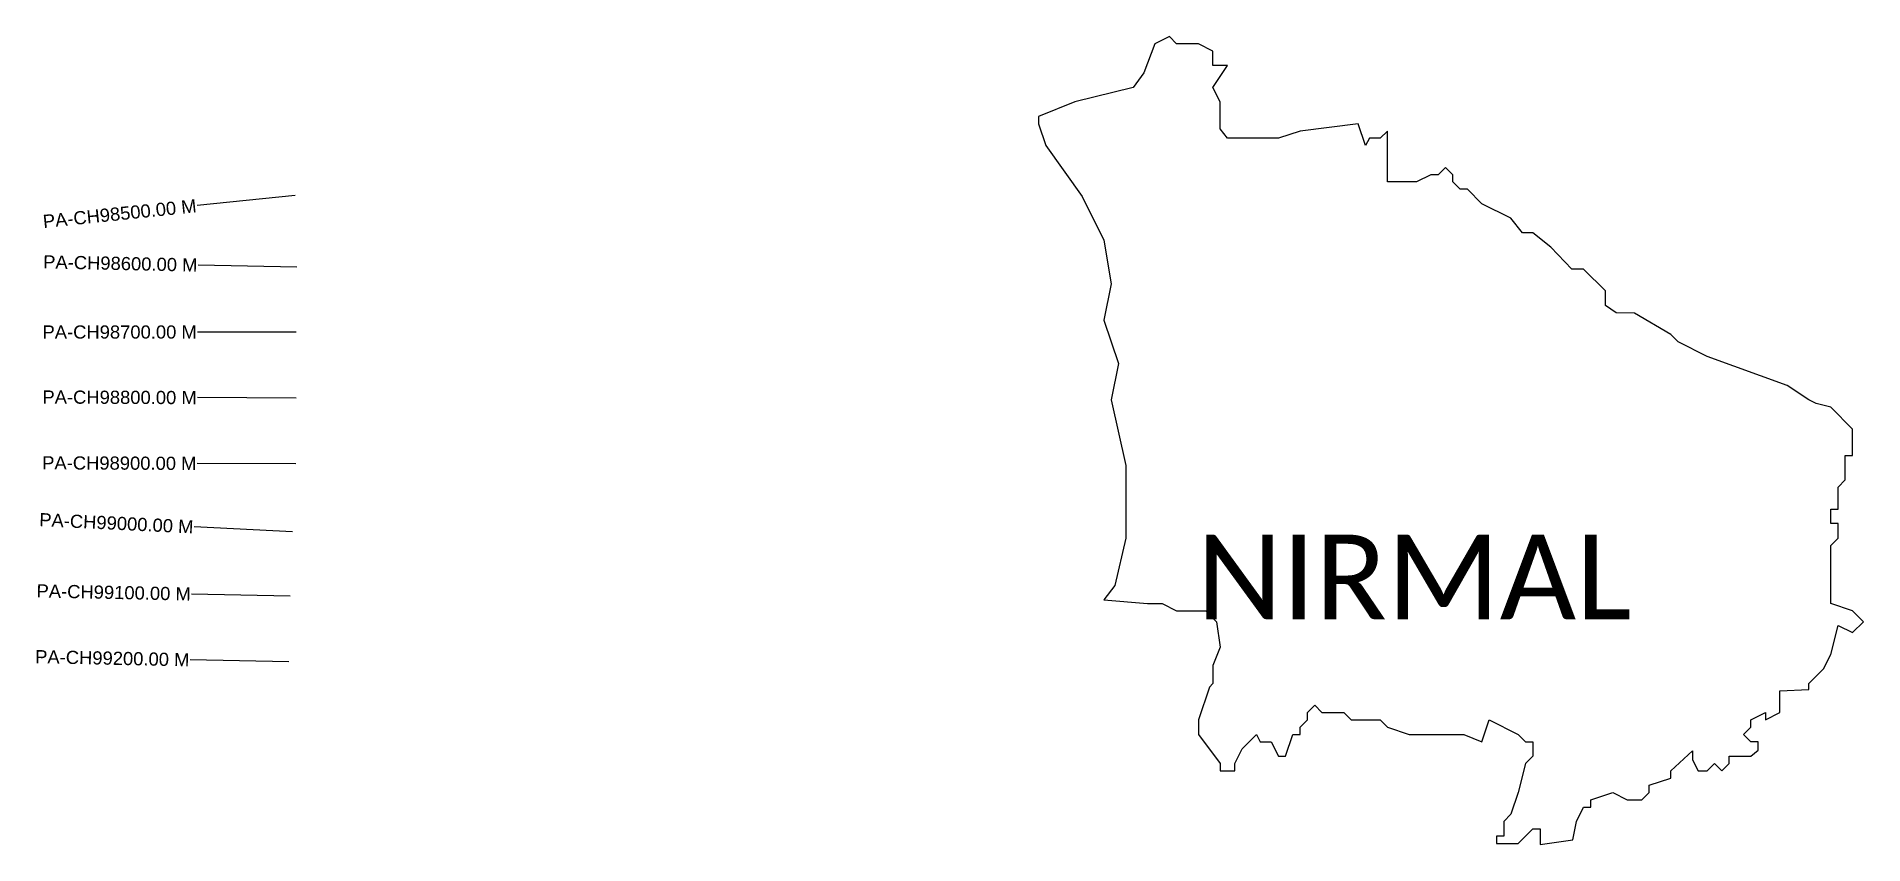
# Model space of a CAD drawing. Header units: metres. Extents: x 264624 to 267401, y 2146016 to 2147243.
import ezdxf
from ezdxf.enums import TextEntityAlignment as Align

# ---------------------------------------------------------------- set-up
doc = ezdxf.new("R2010")
doc.units = ezdxf.units.M
for name, color, linetype in [('CS', 134, 'Continuous'), ('CSMark', 6, 'Continuous'), ('village', 3, 'Continuous'), ('VILLAGE NAME', 250, 'Continuous')]:
    doc.layers.add(name, color=color, linetype=linetype)
doc.styles.add('DynamicDimensions', font='arial.ttf')
doc.styles.get("Standard").update_dxf_attribs({"font": 'simplex.shx'})

msp = doc.modelspace()

# ---------------------------------------------------------------- linework, layer by layer
at = {"layer": 'CS'}
for p, q in [((265017.3, 2147002), (264868.1, 2146986.5)), ((265019.6, 2146892.8), (264869.6, 2146896)), ((265018.7, 2146794.4), (264868.7, 2146794.4)), ((265018.6, 2146694.1), (264868.6, 2146694.7)), ((265018.2, 2146594.1), (264868.2, 2146594.7)), ((265013.4, 2146490.9), (264863.6, 2146498.1)), ((265009.5, 2146393.1), (264859.6, 2146396.2)), ((265009.5, 2146393.1), (264859.6, 2146396.2)), ((265007.5, 2146293.1), (264857.5, 2146296.2)), ((265007.5, 2146293.1), (264857.5, 2146296.2))]:
    msp.add_line(p, q, dxfattribs=at)
at = {"layer": 'village', "color": 3, "true_color": 0x00ff00}
msp.add_lwpolyline([(267351.3, 2146470.1), (267362.4, 2146481.2), (267362.4, 2146503.3), (267351.3, 2146503.3), (267351.3, 2146525.4), (267362.4, 2146525.4), (267362.4, 2146558.5), (267373.4, 2146569.6), (267373.4, 2146606.8), (267384.5, 2146606.8), (267384.5, 2146646.9), (267351.3, 2146680), (267329.3, 2146685.6), (267318.2, 2146691.1), (267285, 2146713.2), (267163.5, 2146757.3), (267119.3, 2146779.5), (267108.3, 2146790.5), (267053.2, 2146822.8), (267025.4, 2146823.6), (267008.9, 2146834.7), (267008.9, 2146856.8), (266975.7, 2146889.9), (266957.7, 2146889.9), (266926, 2146923.1), (266898.4, 2146945.1), (266882.6, 2146945.1), (266865.2, 2146967.3), (266821.1, 2146989.4), (266799, 2147011.5), (266787.9, 2147011.5), (266776.9, 2147022.5), (266776.9, 2147033.5), (266765.8, 2147044.6), (266754.8, 2147033.5), (266743.7, 2147033.5), (266721.6, 2147022.5), (266677.4, 2147022.5), (266677.4, 2147099.8), (266666.4, 2147088.8), (266650, 2147088.8), (266644.3, 2147077.7), (266633.2, 2147110.9), (266544.9, 2147099.8), (266511.7, 2147088.8), (266434.4, 2147088.8), (266423.4, 2147103.3), (266423.4, 2147144), (266412.3, 2147166.1), (266434.4, 2147199.3), (266412.3, 2147199.3), (266412.3, 2147221.4), (266390.2, 2147232.4), (266357.1, 2147232.4), (266346, 2147243.4), (266323.9, 2147232.4), (266307.3, 2147188.2), (266290.8, 2147166.1), (266202.4, 2147144), (266147.1, 2147121.9), (266147.1, 2147110.9), (266158.2, 2147077.7), (266213.5, 2147000.4), (266246.6, 2146934.1), (266257.6, 2146867.8), (266246.6, 2146812.6), (266268.7, 2146746.3), (266257.6, 2146691.1), (266279.7, 2146591.7), (266279.7, 2146481.2), (266263.2, 2146409.4), (266246.6, 2146387.3), (266312.9, 2146381.8), (266335, 2146381.8), (266357.1, 2146370.7), (266401.3, 2146370.7), (266417.8, 2146354.1), (266423.4, 2146315.5), (266412.3, 2146287.8), (266412.3, 2146260.2), (266406.8, 2146254.7), (266390.2, 2146205), (266390.2, 2146182.9), (266423.4, 2146138.7), (266423.4, 2146127.6), (266445.4, 2146127.6), (266445.4, 2146138.7), (266456.5, 2146160.8), (266478.6, 2146182.9), (266484.1, 2146171.8), (266500.7, 2146171.8), (266511.7, 2146149.7), (266522.8, 2146149.7), (266533.8, 2146182.9), (266544.9, 2146182.9), (266544.9, 2146193.9), (266555.9, 2146205), (266555.9, 2146216), (266567, 2146227.1), (266578, 2146216), (266611.2, 2146216), (266622.2, 2146205), (266666.4, 2146205), (266677.4, 2146193.9), (266710.6, 2146182.9), (266793.4, 2146182.9), (266821.1, 2146171.8), (266832.1, 2146205), (266876.3, 2146182.9), (266887.3, 2146171.8), (266898.4, 2146171.8), (266898.4, 2146149.7), (266887.3, 2146138.7), (266876.3, 2146094.5), (266865.2, 2146061.4), (266854.2, 2146050.3), (266854.2, 2146028.2), (266843.1, 2146028.2), (266843.1, 2146017.2), (266876.3, 2146017.2), (266898.4, 2146039.3), (266909.4, 2146039.3), (266909.4, 2146015.6), (266959.1, 2146022.7), (266964.7, 2146050.3), (266975.7, 2146072.4), (266986.8, 2146072.4), (266986.8, 2146083.5), (267019.9, 2146094.5), (267042, 2146083.5), (267064.1, 2146083.5), (267075.1, 2146094.5), (267075.1, 2146105.6), (267108.3, 2146116.6), (267108.3, 2146127.6), (267141.4, 2146158.1), (267141.4, 2146144.2), (267149.7, 2146127.6), (267163.5, 2146127.6), (267174.6, 2146138.7), (267185.6, 2146127.6), (267196.7, 2146138.7), (267196.7, 2146149.7), (267229.8, 2146149.7), (267240.9, 2146158.9), (267240.9, 2146171.8), (267229.8, 2146171.8), (267218.8, 2146182.9), (267229.8, 2146193.9), (267229.8, 2146205), (267251.9, 2146216), (267251.9, 2146205), (267274, 2146216), (267274, 2146249.2), (267318.2, 2146251.3), (267318.2, 2146260.2), (267340.3, 2146282.3), (267351.3, 2146304.4), (267362.4, 2146348.6), (267384.5, 2146337.5), (267401, 2146354.1), (267384.5, 2146370.7), (267351.3, 2146381.8)], close=True, dxfattribs=at)

# ---------------------------------------------------------------- texts
at = {"layer": 'CSMark', "style": 'DynamicDimensions'}
for s, rotation, p in [('PA-CH98500.00 M', 5.9119, (264867.1, 2146986.4)), ('PA-CH98600.00 M', 358.7693, (264868.7, 2146896.1)), ('PA-CH98700.00 M', 359.9989, (264867.7, 2146794.4)), ('PA-CH98800.00 M', 359.7704, (264867.6, 2146694.7)), ('PA-CH98900.00 M', 359.7704, (264867.2, 2146594.7)), ('PA-CH99000.00 M', 357.2486, (264862.6, 2146498.2)), ('PA-CH99100.00 M', 358.799, (264858.6, 2146396.2)), ('PA-CH99200.00 M', 358.799, (264856.5, 2146296.2))]:
    msp.add_text(s, height=20, rotation=rotation, dxfattribs=at).set_placement(p, align=Align.MIDDLE_RIGHT)
at = {"layer": 'VILLAGE NAME', "insert": (266387.9, 2146486.5), "char_height": 128.647, "attachment_point": 1}
msp.add_mtext_dynamic_manual_height_columns('{\\fCalibri|b0|i0|c0|p34;NIRMAL}', width=1449.11, gutter_width=643.2, heights=[0], dxfattribs=at)

doc.saveas('drawing.dxf')
